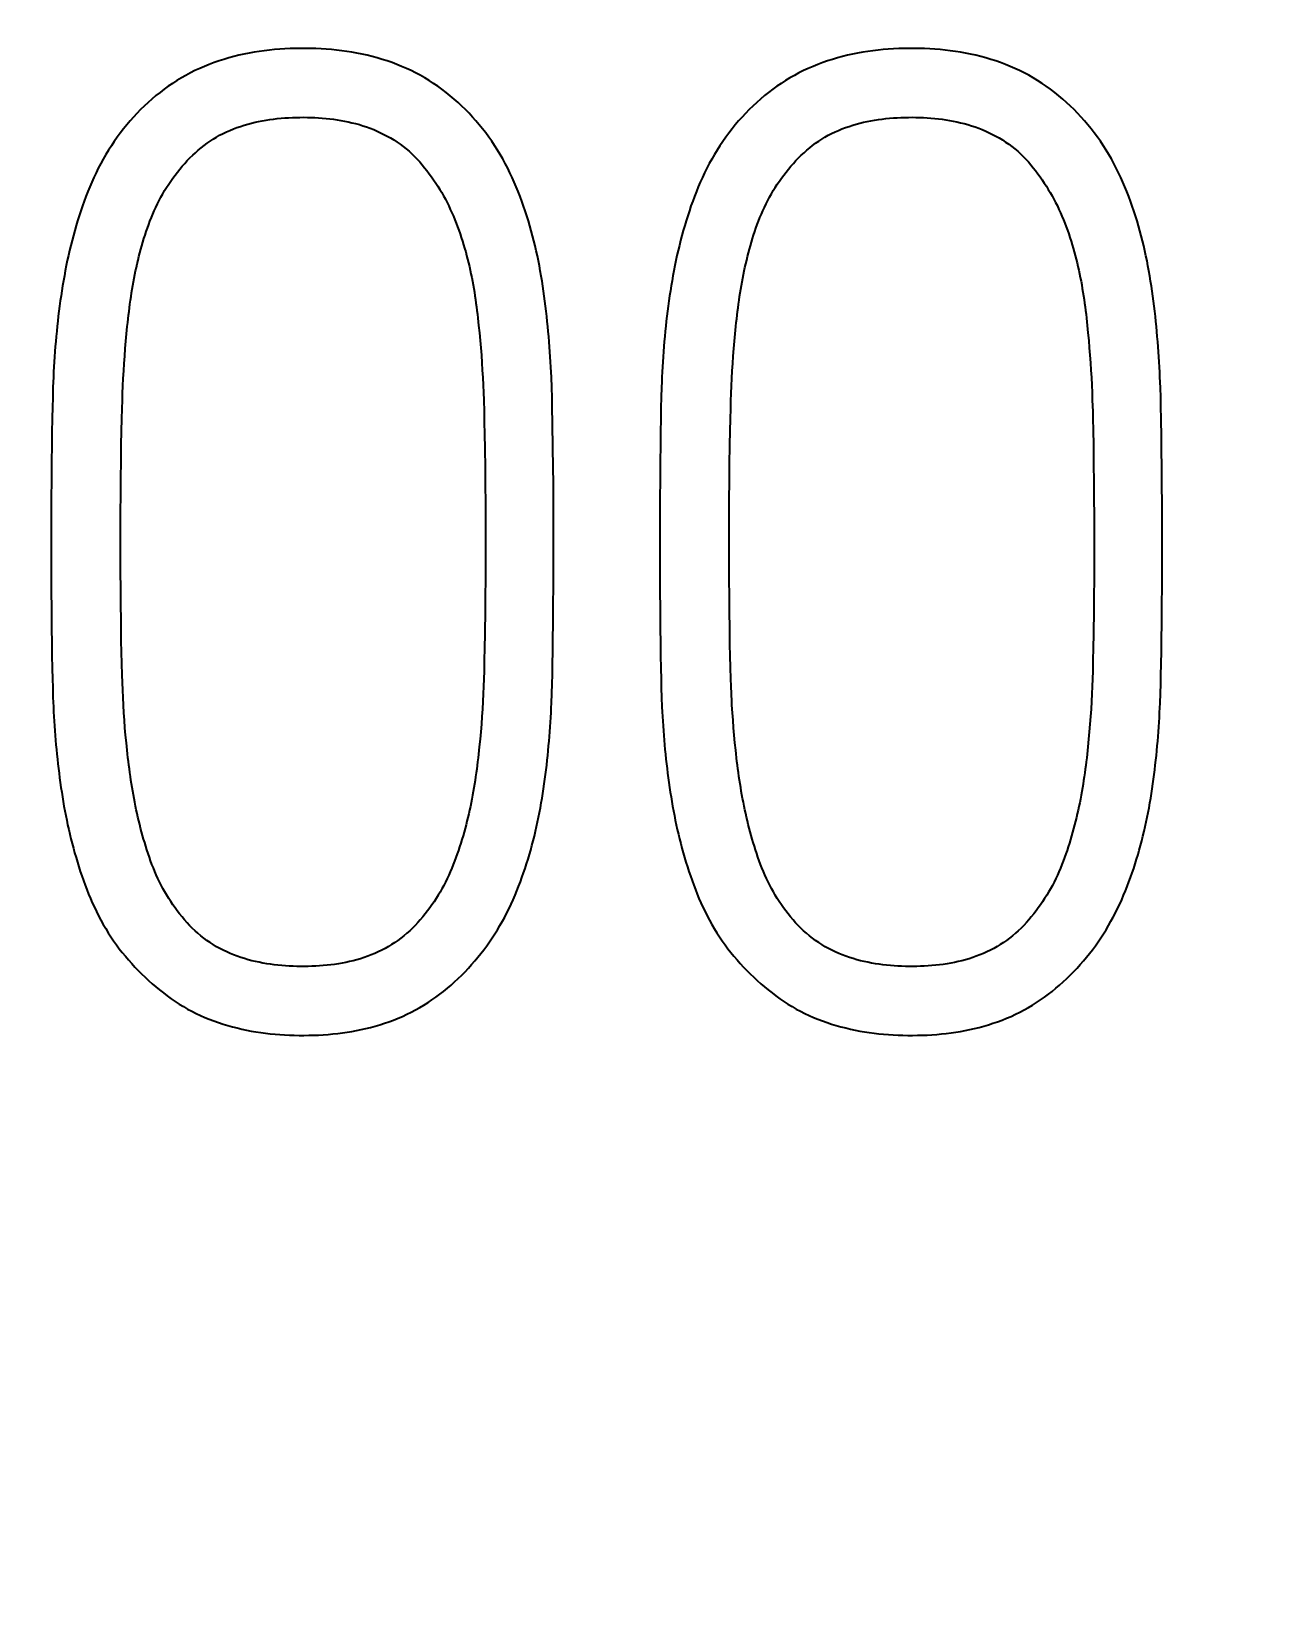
# Model space of a CAD drawing. Extents: x 0 to 420, y 0 to 297.
# Drawn here: x 136.42 to 138.435, y 167.212 to 169.779 of the extents above; entities that cross this region are included whole.
import ezdxf
from ezdxf.enums import TextEntityAlignment as Align

# ---------------------------------------------------------------- set-up
doc = ezdxf.new("R2010")
doc.units = 0
doc.header["$LTSCALE"] = 23.1
doc.layers.add('10100_DIM_FRONT', color=7, linetype='CONTINUOUS')
doc.layers.add('10500_FRONT_LABELING', color=7, linetype='CONTINUOUS')
doc.dimstyles.get("Standard").update_dxf_attribs({"dimtxt": 2.5, "dimasz": 2.5, "dimexe": 1.25, "dimexo": 0.625, "dimtad": 1, "dimcen": 2.5, "dimazin": 3, "dimtfac": 1, "dimtmove": 0, "dimatfit": 3})

# ---------------------------------------------------------------- blocks, each defined once
blk = doc.blocks.new('*D1')
at = {"layer": '10100_DIM_FRONT', "linetype": 'CONTINUOUS'}
for p, q in [((109.715618, 185.641363), (109.715618, 128.698883)), ((145.215618, 185.641363), (145.215618, 128.698883)), ((109.715618, 130.698883), (127.465618, 130.698883)), ((145.215618, 130.698883), (127.465618, 130.698883))]:
    blk.add_line(p, q, dxfattribs=at)
for points in [[(113.215618, 131.198883), (109.715618, 130.698883), (113.215618, 130.198883)], [(141.715618, 130.198883), (145.215618, 130.698883), (141.715618, 131.198883)]]:
    blk.add_solid(points, dxfattribs=at)
blk.add_text('35,5', height=3.5, dxfattribs=at).set_placement((123.63496, 131.573883), (133.13496, 131.573883), align=Align.FIT)

msp = doc.modelspace()

# ---------------------------------------------------------------- linework, layer by layer
at = {"layer": '10500_FRONT_LABELING', "color": 7, "linetype": 'CONTINUOUS'}
for p, q in [((136.5756, 169.2706), (136.5767, 169.2828)), ((137.1546, 169.2964), (137.1558, 169.2842)), ((137.1558, 169.2842), (137.157, 169.272)), ((137.5745, 169.2706), (137.5756, 169.2828)), ((138.1535, 169.2964), (138.1547, 169.2842)), ((138.1547, 169.2842), (138.1559, 169.272)), ((136.5736, 169.2462), (136.5746, 169.2584)), ((136.5746, 169.2584), (136.5756, 169.2706)), ((137.157, 169.272), (137.158, 169.2598)), ((137.158, 169.2598), (137.159, 169.2476)), ((137.5725, 169.2462), (137.5735, 169.2584)), ((137.5735, 169.2584), (137.5745, 169.2706)), ((138.1559, 169.272), (138.1569, 169.2598)), ((138.1569, 169.2598), (138.1579, 169.2476)), ((136.572, 169.2217), (136.5728, 169.234)), ((136.5728, 169.234), (136.5736, 169.2462)), ((137.159, 169.2476), (137.1598, 169.2353)), ((137.1598, 169.2353), (137.1606, 169.2231)), ((137.5709, 169.2217), (137.5717, 169.234)), ((137.5717, 169.234), (137.5725, 169.2462)), ((138.1579, 169.2476), (138.1587, 169.2353)), ((138.1587, 169.2353), (138.1595, 169.2231)), ((136.5707, 169.1973), (136.5713, 169.2095)), ((136.5713, 169.2095), (136.572, 169.2217)), ((137.1606, 169.2231), (137.1613, 169.2108)), ((137.1613, 169.2108), (137.1619, 169.1985)), ((137.2746, 169.1948), (137.2739, 169.2115)), ((137.5696, 169.1973), (137.5702, 169.2095)), ((137.5702, 169.2095), (137.5709, 169.2217)), ((138.1595, 169.2231), (138.1602, 169.2108)), ((138.1602, 169.2108), (138.1608, 169.1985)), ((138.2735, 169.1948), (138.2728, 169.2115)), ((136.4554, 169.1783), (136.4549, 169.1616)), ((136.5698, 169.1728), (136.5702, 169.185)), ((136.5702, 169.185), (136.5707, 169.1973)), ((137.1619, 169.1985), (137.1624, 169.1862)), ((137.1624, 169.1862), (137.1629, 169.1739)), ((137.2751, 169.1781), (137.2746, 169.1948)), ((137.2755, 169.1614), (137.2751, 169.1781)), ((137.4543, 169.1783), (137.4538, 169.1616)), ((137.5687, 169.1728), (137.5691, 169.185)), ((137.5691, 169.185), (137.5696, 169.1973)), ((138.1608, 169.1985), (138.1613, 169.1862)), ((138.1613, 169.1862), (138.1618, 169.1739)), ((138.274, 169.1781), (138.2735, 169.1948)), ((138.2744, 169.1614), (138.274, 169.1781)), ((136.4549, 169.1616), (136.4546, 169.1449)), ((136.5689, 169.1422), (136.5694, 169.1606)), ((136.5694, 169.1606), (136.5698, 169.1728)), ((137.1629, 169.1739), (137.1635, 169.1555)), ((137.1635, 169.1555), (137.1639, 169.137)), ((137.276, 169.1364), (137.2755, 169.1614)), ((137.4538, 169.1616), (137.4535, 169.1449)), ((137.5678, 169.1422), (137.5683, 169.1606)), ((137.5683, 169.1606), (137.5687, 169.1728)), ((138.1618, 169.1739), (138.1624, 169.1555)), ((138.1624, 169.1555), (138.1627, 169.1432)), ((138.2748, 169.1447), (138.2744, 169.1614)), ((136.4546, 169.1449), (136.4542, 169.1198)), ((136.568, 169.0993), (136.5685, 169.1238)), ((136.5685, 169.1238), (136.5689, 169.1422)), ((137.1639, 169.137), (137.1643, 169.1186)), ((137.2766, 169.0946), (137.276, 169.1364)), ((137.4535, 169.1449), (137.4531, 169.1198)), ((137.5669, 169.0993), (137.5674, 169.1238)), ((137.5674, 169.1238), (137.5678, 169.1422)), ((138.1627, 169.1432), (138.1631, 169.1247)), ((138.1631, 169.1247), (138.1635, 169.1001)), ((138.2753, 169.1113), (138.2748, 169.1447)), ((136.4542, 169.1198), (136.4534, 169.0528)), ((136.5677, 169.0749), (136.568, 169.0993)), ((137.1643, 169.1186), (137.1647, 169.0939)), ((137.4531, 169.1198), (137.4523, 169.0528)), ((137.5665, 169.0687), (137.5669, 169.0993)), ((138.1635, 169.1001), (138.164, 169.0693)), ((138.276, 169.0444), (138.2753, 169.1113)), ((136.5673, 169.0442), (136.5677, 169.0749)), ((137.1647, 169.0939), (137.1651, 169.0632)), ((137.2772, 169.036), (137.2766, 169.0946)), ((136.4534, 169.0528), (136.4531, 169.0026)), ((137.1651, 169.0632), (137.1655, 169.0324)), ((137.4523, 169.0528), (137.4519, 169.0026)), ((137.5662, 169.0381), (137.5665, 169.0687)), ((138.164, 169.0693), (138.1643, 169.0385)), ((136.5671, 169.0197), (136.5673, 169.0442)), ((137.1655, 169.0324), (137.1656, 169.0078)), ((137.2775, 168.9858), (137.2772, 169.036)), ((137.566, 169.0136), (137.5662, 169.0381)), ((138.1643, 169.0385), (138.1645, 169.0139)), ((138.2763, 168.9942), (138.276, 169.0444)), ((136.4531, 169.0026), (136.4529, 168.9279)), ((136.567, 168.9891), (136.5671, 169.0197)), ((137.1656, 169.0078), (137.1658, 168.977)), ((137.4519, 169.0026), (137.4518, 168.9279)), ((137.5658, 168.983), (137.566, 169.0136)), ((138.1645, 169.0139), (138.1646, 168.9831)), ((136.5669, 168.9585), (136.567, 168.9891)), ((137.1658, 168.977), (137.1658, 168.9279)), ((137.2775, 168.9523), (137.2775, 168.9858)), ((137.5658, 168.9523), (137.5658, 168.983)), ((138.1646, 168.9831), (138.1647, 168.9523)), ((138.2764, 168.9523), (138.2763, 168.9942)), ((136.5669, 168.9155), (136.5669, 168.9585)), ((137.2774, 168.8808), (137.2775, 168.9523)), ((137.5658, 168.9031), (137.5658, 168.9523)), ((138.1647, 168.9523), (138.1647, 168.9031)), ((138.2763, 168.8808), (138.2764, 168.9523)), ((136.4529, 168.9279), (136.4531, 168.8732)), ((137.1658, 168.9279), (137.1658, 168.9031)), ((137.4518, 168.9279), (137.452, 168.8732)), ((136.567, 168.8907), (136.5669, 168.9155)), ((137.1658, 168.9031), (137.1657, 168.8782)), ((137.5659, 168.8782), (137.5658, 168.9031)), ((138.1647, 168.9031), (138.1646, 168.8782)), ((136.4531, 168.8732), (136.4535, 168.8186)), ((136.5671, 168.8658), (136.567, 168.8907)), ((137.1657, 168.8782), (137.1655, 168.8533)), ((137.2771, 168.8258), (137.2774, 168.8808)), ((137.452, 168.8732), (137.4524, 168.8186)), ((137.5661, 168.8534), (137.5659, 168.8782)), ((138.1646, 168.8782), (138.1644, 168.8533)), ((138.276, 168.8258), (138.2763, 168.8808)), ((136.5673, 168.841), (136.5671, 168.8658)), ((137.1655, 168.8533), (137.1652, 168.8285)), ((137.5664, 168.8285), (137.5661, 168.8534)), ((138.1644, 168.8533), (138.1641, 168.8285)), ((136.4535, 168.8186), (136.4542, 168.7561)), ((136.5677, 168.8099), (136.5673, 168.841)), ((137.1652, 168.8285), (137.1647, 168.7911)), ((137.2763, 168.763), (137.2771, 168.8258)), ((137.4524, 168.8186), (137.4531, 168.7561)), ((137.5668, 168.7975), (137.5664, 168.8285)), ((138.1641, 168.8285), (138.1636, 168.7911)), ((138.2752, 168.763), (138.276, 168.8258)), ((136.5681, 168.7788), (136.5677, 168.8099)), ((137.1647, 168.7911), (137.1643, 168.7663)), ((137.5671, 168.7726), (137.5668, 168.7975)), ((138.1636, 168.7911), (138.1632, 168.7663)), ((136.5685, 168.7602), (136.5681, 168.7788)), ((137.1643, 168.7663), (137.1639, 168.7476)), ((137.5675, 168.754), (137.5671, 168.7726)), ((138.1632, 168.7663), (138.1628, 168.7476)), ((136.4542, 168.7561), (136.4546, 168.7327)), ((136.5689, 168.7416), (136.5685, 168.7602)), ((136.5694, 168.7229), (136.5689, 168.7416)), ((137.1639, 168.7476), (137.1635, 168.729)), ((137.2756, 168.7238), (137.276, 168.7395)), ((137.276, 168.7395), (137.2763, 168.763)), ((137.4531, 168.7561), (137.4535, 168.7327)), ((137.568, 168.7353), (137.5675, 168.754)), ((138.1628, 168.7476), (138.1624, 168.729)), ((138.2745, 168.7238), (138.2749, 168.7395)), ((138.2749, 168.7395), (138.2752, 168.763)), ((136.4546, 168.7327), (136.455, 168.7171)), ((136.455, 168.7171), (136.4554, 168.7015)), ((136.5698, 168.7105), (136.5694, 168.7229)), ((137.1631, 168.7166), (137.1626, 168.7041)), ((137.1635, 168.729), (137.1631, 168.7166)), ((137.2752, 168.7081), (137.2756, 168.7238)), ((137.4535, 168.7327), (137.4539, 168.7171)), ((137.4539, 168.7171), (137.4543, 168.7015)), ((137.5685, 168.7167), (137.568, 168.7353)), ((137.569, 168.7043), (137.5685, 168.7167)), ((138.162, 168.7166), (138.1615, 168.7041)), ((138.1624, 168.729), (138.162, 168.7166)), ((138.2741, 168.7081), (138.2745, 168.7238)), ((136.4554, 168.7015), (136.4559, 168.6859)), ((136.5703, 168.6981), (136.5698, 168.7105)), ((136.5709, 168.6857), (136.5703, 168.6981)), ((137.1621, 168.6917), (137.1615, 168.6793)), ((137.1626, 168.7041), (137.1621, 168.6917)), ((137.2748, 168.6924), (137.2752, 168.7081)), ((137.4543, 168.7015), (137.4548, 168.6859)), ((137.5695, 168.6919), (137.569, 168.7043)), ((137.5701, 168.6795), (137.5695, 168.6919)), ((138.161, 168.6917), (138.1604, 168.6793)), ((138.1615, 168.7041), (138.161, 168.6917)), ((138.2737, 168.6924), (138.2741, 168.7081)), ((136.4559, 168.6859), (136.4566, 168.6703)), ((136.5715, 168.6733), (136.5709, 168.6857)), ((136.5723, 168.6609), (136.5715, 168.6733)), ((137.1608, 168.6669), (137.16, 168.6545)), ((137.1615, 168.6793), (137.1608, 168.6669)), ((137.4548, 168.6859), (137.4555, 168.6703)), ((138.1597, 168.6669), (138.1589, 168.6545)), ((138.1604, 168.6793), (138.1597, 168.6669)), ((136.5732, 168.6486), (136.5723, 168.6609)), ((136.5741, 168.6362), (136.5732, 168.6486)), ((136.5752, 168.6239), (136.5741, 168.6362)), ((137.159, 168.6421), (137.158, 168.6297)), ((137.16, 168.6545), (137.159, 168.6421)), ((137.5721, 168.6486), (137.5712, 168.6609)), ((137.573, 168.6362), (137.5721, 168.6486)), ((137.5741, 168.6239), (137.573, 168.6362)), ((138.1579, 168.6421), (138.1569, 168.6297)), ((138.1589, 168.6545), (138.1579, 168.6421)), ((136.5764, 168.6116), (136.5752, 168.6239)), ((136.5776, 168.5993), (136.5764, 168.6116)), ((137.158, 168.6297), (137.1569, 168.6174)), ((137.5753, 168.6116), (137.5741, 168.6239)), ((137.5765, 168.5993), (137.5753, 168.6116)), ((138.1569, 168.6297), (138.1558, 168.6174))]:
    msp.add_line(p, q, dxfattribs=at)
for points in [[(137.2739, 169.2115), (137.2735, 169.2199), (137.2731, 169.2282), (137.2726, 169.2365), (137.2721, 169.2449), (137.2716, 169.2532), (137.271, 169.2615), (137.2703, 169.2698), (137.2696, 169.2781), (137.2689, 169.2865), (137.2681, 169.2948), (137.2673, 169.3031), (137.2664, 169.3114), (137.2654, 169.3197), (137.2645, 169.328), (137.2634, 169.3363), (137.2623, 169.3445), (137.2612, 169.3528), (137.2599, 169.3611), (137.2586, 169.3694), (137.2573, 169.3776), (137.2558, 169.3859), (137.2543, 169.3941), (137.2527, 169.4024), (137.251, 169.4106), (137.2492, 169.4188), (137.2473, 169.4271), (137.2453, 169.4353), (137.2432, 169.4435), (137.241, 169.4517), (137.2387, 169.4599), (137.2363, 169.468), (137.2338, 169.4762), (137.2312, 169.4843), (137.2284, 169.4923), (137.2256, 169.5003), (137.2227, 169.5083), (137.2196, 169.5162), (137.2164, 169.524), (137.2131, 169.5318), (137.2097, 169.5395), (137.206, 169.5472), (137.2023, 169.5548), (137.1983, 169.5623), (137.1942, 169.5698), (137.1899, 169.5771), (137.1855, 169.5844), (137.1808, 169.5916), (137.1761, 169.5987), (137.1712, 169.6056), (137.1661, 169.6124), (137.1609, 169.6191), (137.1556, 169.6257), (137.1502, 169.6321), (137.1446, 169.6385), (137.1388, 169.6446), (137.133, 169.6507), (137.1269, 169.6566), (137.1207, 169.6624), (137.1144, 169.668), (137.1079, 169.6735), (137.1012, 169.6788), (137.0944, 169.684), (137.0874, 169.689), (137.0804, 169.6938), (137.0732, 169.6984), (137.066, 169.7028), (137.0586, 169.707), (137.0512, 169.7109), (137.0436, 169.7147), (137.036, 169.7183), (137.0282, 169.7216), (137.0204, 169.7248), (137.0124, 169.7278), (137.0044, 169.7305), (136.9963, 169.7331), (136.9881, 169.7356), (136.9798, 169.7378), (136.9715, 169.7398), (136.9632, 169.7417), (136.9549, 169.7434), (136.9465, 169.7449), (136.9382, 169.7462), (136.9298, 169.7473), (136.9214, 169.7483), (136.913, 169.7492), (136.9045, 169.7499), (136.8961, 169.7504), (136.8876, 169.7508), (136.8792, 169.7511), (136.8707, 169.7512), (136.8622, 169.7512), (136.8537, 169.7511), (136.8452, 169.7508), (136.8366, 169.7504), (136.8281, 169.7499), (136.8196, 169.7492), (136.8112, 169.7483), (136.8027, 169.7473), (136.7944, 169.7462), (136.786, 169.7448), (136.7777, 169.7433), (136.7694, 169.7417), (136.7611, 169.7398), (136.7529, 169.7378), (136.7448, 169.7356), (136.7366, 169.7332), (136.7285, 169.7306), (136.7205, 169.7278), (136.7125, 169.7248), (136.7045, 169.7216), (136.6967, 169.7182), (136.689, 169.7147), (136.6814, 169.7109), (136.6739, 169.7069), (136.6666, 169.7027), (136.6593, 169.6983), (136.6522, 169.6938), (136.6452, 169.689), (136.6383, 169.6841), (136.6316, 169.6789), (136.6249, 169.6736), (136.6184, 169.6681), (136.612, 169.6624), (136.6058, 169.6566), (136.5997, 169.6506), (136.5938, 169.6445), (136.588, 169.6383), (136.5824, 169.632), (136.5769, 169.6255), (136.5716, 169.6189), (136.5664, 169.6122), (136.5614, 169.6054), (136.5564, 169.5984), (136.5517, 169.5914), (136.5471, 169.5842), (136.5426, 169.5769), (136.5383, 169.5695), (136.5342, 169.5621), (136.5303, 169.5546), (136.5266, 169.547), (136.523, 169.5394), (136.5195, 169.5317), (136.5162, 169.5239), (136.5131, 169.5161), (136.51, 169.5083), (136.5071, 169.5004), (136.5042, 169.4925), (136.5015, 169.4845), (136.4989, 169.4765), (136.4964, 169.4684), (136.494, 169.4603), (136.4916, 169.4522), (136.4894, 169.444), (136.4872, 169.4358), (136.4851, 169.4276), (136.4831, 169.4194), (136.4812, 169.4111), (136.4794, 169.4028), (136.4777, 169.3946), (136.4761, 169.3863), (136.4746, 169.3781), (136.4731, 169.3698), (136.4717, 169.3615), (136.4704, 169.3532), (136.4691, 169.3449), (136.4679, 169.3366), (136.4668, 169.3283), (136.4657, 169.32)], [(138.2728, 169.2115), (138.2724, 169.2199), (138.272, 169.2282), (138.2715, 169.2365), (138.271, 169.2449), (138.2705, 169.2532), (138.2699, 169.2615), (138.2692, 169.2698), (138.2685, 169.2781), (138.2678, 169.2865), (138.267, 169.2948), (138.2662, 169.3031), (138.2653, 169.3114), (138.2643, 169.3197), (138.2633, 169.328), (138.2623, 169.3363), (138.2612, 169.3445), (138.2601, 169.3528), (138.2588, 169.3611), (138.2575, 169.3694), (138.2562, 169.3776), (138.2547, 169.3859), (138.2532, 169.3941), (138.2516, 169.4024), (138.2499, 169.4106), (138.2481, 169.4188), (138.2462, 169.4271), (138.2442, 169.4353), (138.2421, 169.4435), (138.2399, 169.4517), (138.2376, 169.4599), (138.2352, 169.468), (138.2327, 169.4762), (138.2301, 169.4843), (138.2273, 169.4923), (138.2245, 169.5003), (138.2216, 169.5083), (138.2185, 169.5162), (138.2153, 169.524), (138.212, 169.5318), (138.2085, 169.5395), (138.2049, 169.5472), (138.2012, 169.5548), (138.1972, 169.5623), (138.1931, 169.5698), (138.1888, 169.5771), (138.1844, 169.5844), (138.1797, 169.5916), (138.175, 169.5987), (138.1701, 169.6056), (138.165, 169.6124), (138.1598, 169.6191), (138.1545, 169.6257), (138.1491, 169.6321), (138.1435, 169.6385), (138.1377, 169.6446), (138.1319, 169.6507), (138.1258, 169.6566), (138.1196, 169.6624), (138.1133, 169.668), (138.1068, 169.6735), (138.1001, 169.6788), (138.0933, 169.684), (138.0863, 169.689), (138.0793, 169.6938), (138.0721, 169.6984), (138.0649, 169.7028), (138.0575, 169.707), (138.0501, 169.7109), (138.0425, 169.7147), (138.0349, 169.7183), (138.0271, 169.7216), (138.0193, 169.7248), (138.0113, 169.7278), (138.0033, 169.7305), (137.9952, 169.7331), (137.987, 169.7356), (137.9787, 169.7378), (137.9704, 169.7398), (137.9621, 169.7417), (137.9538, 169.7434), (137.9454, 169.7449), (137.9371, 169.7462), (137.9287, 169.7473), (137.9203, 169.7483), (137.9119, 169.7492), (137.9034, 169.7499), (137.895, 169.7504), (137.8865, 169.7508), (137.8781, 169.7511), (137.8696, 169.7512), (137.8611, 169.7512), (137.8526, 169.7511), (137.8441, 169.7508), (137.8355, 169.7504), (137.827, 169.7499), (137.8185, 169.7492), (137.8101, 169.7483), (137.8016, 169.7473), (137.7933, 169.7462), (137.7849, 169.7448), (137.7766, 169.7433), (137.7683, 169.7417), (137.76, 169.7398), (137.7518, 169.7378), (137.7437, 169.7356), (137.7355, 169.7332), (137.7274, 169.7306), (137.7194, 169.7278), (137.7114, 169.7248), (137.7034, 169.7216), (137.6956, 169.7182), (137.6879, 169.7147), (137.6803, 169.7109), (137.6728, 169.7069), (137.6655, 169.7027), (137.6582, 169.6983), (137.6511, 169.6938), (137.6441, 169.689), (137.6372, 169.6841), (137.6305, 169.6789), (137.6238, 169.6736), (137.6173, 169.6681), (137.6109, 169.6624), (137.6047, 169.6566), (137.5986, 169.6506), (137.5927, 169.6445), (137.5869, 169.6383), (137.5813, 169.632), (137.5758, 169.6255), (137.5705, 169.6189), (137.5653, 169.6122), (137.5603, 169.6054), (137.5553, 169.5984), (137.5506, 169.5914), (137.546, 169.5842), (137.5415, 169.5769), (137.5372, 169.5695), (137.5331, 169.5621), (137.5292, 169.5546), (137.5255, 169.547), (137.5219, 169.5394), (137.5184, 169.5317), (137.5151, 169.5239), (137.512, 169.5161), (137.5089, 169.5083), (137.506, 169.5004), (137.5031, 169.4925), (137.5004, 169.4845), (137.4978, 169.4765), (137.4953, 169.4684), (137.4929, 169.4603), (137.4905, 169.4522), (137.4882, 169.444), (137.4861, 169.4358), (137.484, 169.4276), (137.482, 169.4194), (137.4801, 169.4111), (137.4783, 169.4028), (137.4766, 169.3946), (137.475, 169.3863), (137.4735, 169.3781), (137.472, 169.3698), (137.4706, 169.3615), (137.4693, 169.3532), (137.468, 169.3449), (137.4668, 169.3366), (137.4657, 169.3283), (137.4646, 169.32)], [(136.5767, 169.2828), (136.5779, 169.295), (136.5786, 169.3011), (136.5793, 169.3072), (136.58, 169.3133), (136.5807, 169.3194), (136.5815, 169.3255), (136.5823, 169.3316), (136.5831, 169.3377), (136.584, 169.3438), (136.5849, 169.3498), (136.5859, 169.3559), (136.5869, 169.3619), (136.588, 169.3679), (136.5891, 169.3739), (136.5903, 169.3799), (136.5915, 169.3859), (136.5928, 169.3918), (136.5942, 169.3978), (136.5956, 169.4037), (136.597, 169.4096), (136.5985, 169.4155), (136.6001, 169.4214), (136.6018, 169.4272), (136.6034, 169.4331), (136.6052, 169.4389), (136.607, 169.4447), (136.6089, 169.4505), (136.6109, 169.4562), (136.613, 169.462), (136.6151, 169.4677), (136.6174, 169.4734), (136.6197, 169.479), (136.6222, 169.4847), (136.6247, 169.4903), (136.6274, 169.4959), (136.6302, 169.5014), (136.6331, 169.5069), (136.6361, 169.5123), (136.6392, 169.5177), (136.6425, 169.5229), (136.6458, 169.5281), (136.6493, 169.5332), (136.6528, 169.5383), (136.6565, 169.5432), (136.6602, 169.5481), (136.6641, 169.5529), (136.6681, 169.5577), (136.6722, 169.5623), (136.6764, 169.5669), (136.6807, 169.5713), (136.6852, 169.5757), (136.6897, 169.5799), (136.6943, 169.584), (136.699, 169.5879), (136.7038, 169.5917), (136.7088, 169.5954), (136.7138, 169.5989), (136.7189, 169.6023), (136.7241, 169.6055), (136.7295, 169.6085), (136.735, 169.6114), (136.7406, 169.6141), (136.7462, 169.6166), (136.752, 169.619), (136.7578, 169.6212), (136.7637, 169.6232), (136.7696, 169.6251), (136.7755, 169.6268), (136.7815, 169.6284), (136.7875, 169.6299), (136.7935, 169.6312), (136.7995, 169.6323), (136.8056, 169.6334), (136.8117, 169.6343), (136.8179, 169.6352), (136.824, 169.6359), (136.8302, 169.6365), (136.8364, 169.637), (136.8426, 169.6374), (136.8488, 169.6377), (136.855, 169.6379), (136.8612, 169.638), (136.8673, 169.6381), (136.8735, 169.638), (136.8796, 169.6379), (136.8858, 169.6376), (136.8919, 169.6373), (136.898, 169.6368), (136.9042, 169.6363), (136.9103, 169.6357), (136.9164, 169.6349), (136.9224, 169.634), (136.9285, 169.633), (136.9346, 169.6319), (136.9406, 169.6306), (136.9467, 169.6292), (136.9527, 169.6277), (136.9588, 169.626), (136.9647, 169.6242), (136.9706, 169.6222), (136.9765, 169.6201), (136.9823, 169.6178), (136.988, 169.6154), (136.9936, 169.6128), (136.9992, 169.6101), (137.0046, 169.6072), (137.01, 169.6041), (137.0154, 169.6009), (137.0206, 169.5975), (137.0257, 169.5939), (137.0307, 169.5902), (137.0356, 169.5863), (137.0404, 169.5823), (137.045, 169.5782), (137.0494, 169.5739), (137.0537, 169.5695), (137.0579, 169.5649), (137.0619, 169.5602), (137.0659, 169.5554), (137.0697, 169.5505), (137.0735, 169.5455), (137.0771, 169.5405), (137.0807, 169.5353), (137.0841, 169.5302), (137.0875, 169.525), (137.0907, 169.5197), (137.0939, 169.5144), (137.0969, 169.509), (137.0999, 169.5036), (137.1027, 169.4981), (137.1055, 169.4926), (137.1081, 169.487), (137.1107, 169.4814), (137.1131, 169.4758), (137.1155, 169.47), (137.1178, 169.4643), (137.12, 169.4585), (137.1221, 169.4526), (137.1242, 169.4468), (137.1261, 169.4409), (137.128, 169.435), (137.1299, 169.429), (137.1316, 169.4231), (137.1333, 169.4171)], [(137.5756, 169.2828), (137.5768, 169.295), (137.5775, 169.3011), (137.5782, 169.3072), (137.5789, 169.3133), (137.5796, 169.3194), (137.5804, 169.3255), (137.5812, 169.3316), (137.582, 169.3377), (137.5829, 169.3438), (137.5838, 169.3498), (137.5848, 169.3559), (137.5858, 169.3619), (137.5869, 169.3679), (137.588, 169.3739), (137.5892, 169.3799), (137.5904, 169.3859), (137.5917, 169.3918), (137.5931, 169.3978), (137.5945, 169.4037), (137.5959, 169.4096), (137.5974, 169.4155), (137.599, 169.4214), (137.6007, 169.4272), (137.6023, 169.4331), (137.6041, 169.4389), (137.6059, 169.4447), (137.6078, 169.4505), (137.6098, 169.4562), (137.6119, 169.462), (137.614, 169.4677), (137.6163, 169.4734), (137.6186, 169.479), (137.6211, 169.4847), (137.6236, 169.4903), (137.6263, 169.4959), (137.6291, 169.5014), (137.632, 169.5069), (137.635, 169.5123), (137.6381, 169.5177), (137.6414, 169.5229), (137.6447, 169.5281), (137.6482, 169.5332), (137.6517, 169.5383), (137.6554, 169.5432), (137.6591, 169.5481), (137.663, 169.5529), (137.667, 169.5577), (137.6711, 169.5623), (137.6753, 169.5669), (137.6796, 169.5713), (137.6841, 169.5757), (137.6886, 169.5799), (137.6932, 169.584), (137.6979, 169.5879), (137.7027, 169.5917), (137.7077, 169.5954), (137.7127, 169.5989), (137.7178, 169.6023), (137.723, 169.6055), (137.7284, 169.6085), (137.7339, 169.6114), (137.7395, 169.6141), (137.7451, 169.6166), (137.7509, 169.619), (137.7567, 169.6212), (137.7626, 169.6232), (137.7685, 169.6251), (137.7744, 169.6268), (137.7804, 169.6284), (137.7864, 169.6299), (137.7924, 169.6312), (137.7984, 169.6323), (137.8045, 169.6334), (137.8106, 169.6343), (137.8168, 169.6352), (137.8229, 169.6359), (137.8291, 169.6365), (137.8353, 169.637), (137.8415, 169.6374), (137.8477, 169.6377), (137.8539, 169.6379), (137.8601, 169.638), (137.8662, 169.6381), (137.8724, 169.638), (137.8785, 169.6379), (137.8847, 169.6376), (137.8908, 169.6373), (137.8969, 169.6368), (137.9031, 169.6363), (137.9092, 169.6357), (137.9153, 169.6349), (137.9213, 169.634), (137.9274, 169.633), (137.9335, 169.6319), (137.9395, 169.6306), (137.9456, 169.6292), (137.9516, 169.6277), (137.9577, 169.626), (137.9636, 169.6242), (137.9695, 169.6222), (137.9754, 169.6201), (137.9812, 169.6178), (137.9869, 169.6154), (137.9925, 169.6128), (137.9981, 169.6101), (138.0035, 169.6072), (138.0089, 169.6041), (138.0143, 169.6009), (138.0195, 169.5975), (138.0246, 169.5939), (138.0296, 169.5902), (138.0345, 169.5863), (138.0393, 169.5823), (138.0439, 169.5782), (138.0483, 169.5739), (138.0526, 169.5695), (138.0568, 169.5649), (138.0608, 169.5602), (138.0648, 169.5554), (138.0686, 169.5505), (138.0724, 169.5455), (138.076, 169.5405), (138.0796, 169.5353), (138.083, 169.5302), (138.0864, 169.525), (138.0896, 169.5197), (138.0928, 169.5144), (138.0958, 169.509), (138.0988, 169.5036), (138.1016, 169.4981), (138.1044, 169.4926), (138.107, 169.487), (138.1096, 169.4814), (138.112, 169.4758), (138.1144, 169.47), (138.1167, 169.4643), (138.1189, 169.4585), (138.121, 169.4526), (138.1231, 169.4468), (138.125, 169.4409), (138.1269, 169.435), (138.1288, 169.429), (138.1305, 169.4231), (138.1322, 169.4171)], [(137.1333, 169.4171), (137.1349, 169.4112), (137.1364, 169.4052), (137.1379, 169.3992), (137.1393, 169.3932), (137.1407, 169.3872), (137.142, 169.3812), (137.1432, 169.3752), (137.1444, 169.3692), (137.1455, 169.3632), (137.1465, 169.3571), (137.1475, 169.3511), (137.1485, 169.345), (137.1494, 169.339), (137.1502, 169.3329), (137.1511, 169.3268), (137.1518, 169.3208), (137.1526, 169.3147), (137.1533, 169.3086), (137.154, 169.3025), (137.1546, 169.2964)], [(138.1322, 169.4171), (138.1338, 169.4112), (138.1353, 169.4052), (138.1368, 169.3992), (138.1382, 169.3932), (138.1396, 169.3872), (138.1409, 169.3812), (138.1421, 169.3752), (138.1433, 169.3692), (138.1444, 169.3632), (138.1454, 169.3571), (138.1464, 169.3511), (138.1474, 169.345), (138.1483, 169.339), (138.1491, 169.3329), (138.15, 169.3268), (138.1507, 169.3208), (138.1515, 169.3147), (138.1522, 169.3086), (138.1529, 169.3025), (138.1535, 169.2964)], [(136.4657, 169.32), (136.4647, 169.3117), (136.4637, 169.3034), (136.4628, 169.2951), (136.462, 169.2868), (136.4612, 169.2785), (136.4604, 169.2701), (136.4597, 169.2618), (136.4591, 169.2535), (136.4585, 169.2451), (136.458, 169.2368), (136.4575, 169.2285), (136.457, 169.2201), (136.4566, 169.2118), (136.4562, 169.2034), (136.4559, 169.1951), (136.4554, 169.1783)], [(137.4646, 169.32), (137.4636, 169.3117), (137.4626, 169.3034), (137.4617, 169.2951), (137.4609, 169.2868), (137.4601, 169.2785), (137.4593, 169.2701), (137.4586, 169.2618), (137.458, 169.2535), (137.4574, 169.2451), (137.4569, 169.2368), (137.4564, 169.2285), (137.4559, 169.2201), (137.4555, 169.2118), (137.4551, 169.2034), (137.4548, 169.1951), (137.4543, 169.1783)], [(137.2461, 168.4585), (137.2479, 168.4662), (137.2497, 168.4739), (137.2514, 168.4817), (137.253, 168.4894), (137.2545, 168.4972), (137.256, 168.505), (137.2574, 168.5127), (137.2587, 168.5205), (137.2599, 168.5283), (137.2611, 168.5361), (137.2623, 168.5439), (137.2633, 168.5517), (137.2644, 168.5595), (137.2653, 168.5672), (137.2663, 168.575), (137.2672, 168.5829), (137.268, 168.5907), (137.2688, 168.5985), (137.2695, 168.6063), (137.2702, 168.6141), (137.2708, 168.6219), (137.2714, 168.6297), (137.272, 168.6376), (137.2725, 168.6454), (137.273, 168.6532), (137.2734, 168.661), (137.2738, 168.6689), (137.2742, 168.6767), (137.2748, 168.6924)], [(138.245, 168.4585), (138.2468, 168.4662), (138.2486, 168.4739), (138.2503, 168.4817), (138.2519, 168.4894), (138.2534, 168.4972), (138.2549, 168.505), (138.2563, 168.5127), (138.2576, 168.5205), (138.2588, 168.5283), (138.26, 168.5361), (138.2612, 168.5439), (138.2622, 168.5517), (138.2633, 168.5595), (138.2642, 168.5672), (138.2652, 168.575), (138.2661, 168.5829), (138.2669, 168.5907), (138.2677, 168.5985), (138.2684, 168.6063), (138.2691, 168.6141), (138.2697, 168.6219), (138.2703, 168.6297), (138.2709, 168.6376), (138.2714, 168.6454), (138.2719, 168.6532), (138.2723, 168.661), (138.2727, 168.6689), (138.2731, 168.6767), (138.2737, 168.6924)], [(136.4566, 168.6703), (136.457, 168.6625), (136.4574, 168.6547), (136.4578, 168.6469), (136.4584, 168.6392), (136.4589, 168.6314), (136.4595, 168.6236), (136.4601, 168.6159), (136.4608, 168.6081), (136.4615, 168.6003), (136.4623, 168.5926), (136.4631, 168.5848), (136.464, 168.5771), (136.4649, 168.5694), (136.4658, 168.5616), (136.4668, 168.5539), (136.4679, 168.5462), (136.469, 168.5384), (136.4702, 168.5307), (136.4714, 168.523), (136.4727, 168.5153), (136.474, 168.5076), (136.4754, 168.4999), (136.4769, 168.4922), (136.4784, 168.4845), (136.48, 168.4768), (136.4817, 168.4691), (136.4835, 168.4614), (136.4854, 168.4538), (136.4873, 168.4461), (136.4894, 168.4385), (136.4915, 168.4308), (136.4937, 168.4232), (136.4959, 168.4156), (136.4983, 168.408), (136.5007, 168.4004), (136.5032, 168.3929), (136.5059, 168.3854), (136.5086, 168.378), (136.5114, 168.3706), (136.5143, 168.3632), (136.5173, 168.3559), (136.5205, 168.3487), (136.5238, 168.3415), (136.5272, 168.3344), (136.5308, 168.3273), (136.5345, 168.3203), (136.5383, 168.3134), (136.5424, 168.3065), (136.5466, 168.2997), (136.5509, 168.293), (136.5554, 168.2864), (136.5601, 168.2799), (136.5648, 168.2736), (136.5697, 168.2673), (136.5747, 168.2612), (136.5798, 168.2552), (136.5851, 168.2493), (136.5904, 168.2435), (136.5959, 168.2379), (136.6014, 168.2323), (136.6071, 168.2268), (136.6129, 168.2214), (136.6188, 168.2161), (136.6248, 168.2109), (136.6309, 168.2058), (136.6372, 168.2009), (136.6435, 168.1961), (136.65, 168.1914), (136.6566, 168.1869), (136.6632, 168.1826), (136.67, 168.1785), (136.6768, 168.1746), (136.6838, 168.1708), (136.6908, 168.1673), (136.698, 168.1639), (136.7052, 168.1608), (136.7125, 168.1578), (136.72, 168.155), (136.7275, 168.1523), (136.735, 168.1499), (136.7427, 168.1476), (136.7504, 168.1454), (136.7581, 168.1435), (136.7658, 168.1417), (136.7735, 168.14), (136.7813, 168.1385), (136.7891, 168.1372), (136.7969, 168.136), (136.8047, 168.135), (136.8125, 168.134), (136.8204, 168.1333), (136.8283, 168.1326), (136.8361, 168.1321), (136.844, 168.1317), (136.8519, 168.1314), (136.8599, 168.1313), (136.8678, 168.1313), (136.8758, 168.1314), (136.8837, 168.1316), (136.8917, 168.1319), (136.8996, 168.1323), (136.9075, 168.1329), (136.9154, 168.1336), (136.9232, 168.1345), (136.931, 168.1355), (136.9388, 168.1366), (136.9466, 168.1379), (136.9543, 168.1393), (136.962, 168.1408), (136.9696, 168.1426), (136.9773, 168.1445), (136.9849, 168.1465), (136.9924, 168.1487), (136.9999, 168.1511), (137.0074, 168.1537), (137.0149, 168.1565), (137.0223, 168.1594), (137.0296, 168.1625), (137.0369, 168.1659), (137.044, 168.1694), (137.0511, 168.173), (137.058, 168.1769), (137.0648, 168.1809), (137.0715, 168.1851), (137.078, 168.1895), (137.0845, 168.194), (137.0908, 168.1987), (137.0971, 168.2036), (137.1032, 168.2086), (137.1093, 168.2138), (137.1152, 168.2191), (137.121, 168.2245), (137.1268, 168.2301), (137.1323, 168.2358), (137.1378, 168.2415), (137.1431, 168.2474), (137.1483, 168.2534), (137.1534, 168.2595), (137.1584, 168.2657), (137.1632, 168.2719), (137.1679, 168.2783), (137.1725, 168.2848), (137.177, 168.2913), (137.1813, 168.298), (137.1855, 168.3047), (137.1896, 168.3116), (137.1936, 168.3185), (137.1973, 168.3255), (137.201, 168.3326), (137.2045, 168.3396), (137.2079, 168.3468), (137.2111, 168.354), (137.2143, 168.3612), (137.2173, 168.3685), (137.2202, 168.3758), (137.223, 168.3831), (137.2257, 168.3905), (137.2283, 168.3979), (137.2308, 168.4054), (137.2332, 168.4129), (137.2356, 168.4204), (137.2379, 168.428), (137.24, 168.4355), (137.2421, 168.4432), (137.2442, 168.4508), (137.2461, 168.4585)], [(137.4555, 168.6703), (137.4559, 168.6625), (137.4563, 168.6547), (137.4567, 168.6469), (137.4573, 168.6392), (137.4578, 168.6314), (137.4584, 168.6236), (137.459, 168.6159), (137.4597, 168.6081), (137.4604, 168.6003), (137.4612, 168.5926), (137.462, 168.5848), (137.4629, 168.5771), (137.4638, 168.5694), (137.4647, 168.5616), (137.4657, 168.5539), (137.4668, 168.5462), (137.4679, 168.5384), (137.4691, 168.5307), (137.4703, 168.523), (137.4716, 168.5153), (137.4729, 168.5076), (137.4743, 168.4999), (137.4758, 168.4922), (137.4773, 168.4845), (137.4789, 168.4768), (137.4806, 168.4691), (137.4824, 168.4614), (137.4843, 168.4538), (137.4862, 168.4461), (137.4883, 168.4385), (137.4904, 168.4308), (137.4926, 168.4232), (137.4948, 168.4156), (137.4972, 168.408), (137.4996, 168.4004), (137.5021, 168.3929), (137.5048, 168.3854), (137.5075, 168.378), (137.5103, 168.3706), (137.5132, 168.3632), (137.5162, 168.3559), (137.5194, 168.3487), (137.5227, 168.3415), (137.5261, 168.3344), (137.5297, 168.3273), (137.5334, 168.3203), (137.5372, 168.3134), (137.5413, 168.3065), (137.5455, 168.2997), (137.5498, 168.293), (137.5543, 168.2864), (137.559, 168.2799), (137.5637, 168.2736), (137.5686, 168.2673), (137.5736, 168.2612), (137.5787, 168.2552), (137.584, 168.2493), (137.5893, 168.2435), (137.5948, 168.2379), (137.6003, 168.2323), (137.606, 168.2268), (137.6118, 168.2214), (137.6177, 168.2161), (137.6237, 168.2109), (137.6298, 168.2058), (137.6361, 168.2009), (137.6424, 168.1961), (137.6489, 168.1914), (137.6555, 168.1869), (137.6621, 168.1826), (137.6689, 168.1785), (137.6757, 168.1746), (137.6827, 168.1708), (137.6897, 168.1673), (137.6969, 168.1639), (137.7041, 168.1608), (137.7114, 168.1578), (137.7189, 168.155), (137.7264, 168.1523), (137.7339, 168.1499), (137.7416, 168.1476), (137.7493, 168.1454), (137.757, 168.1435), (137.7647, 168.1417), (137.7724, 168.14), (137.7802, 168.1385), (137.788, 168.1372), (137.7958, 168.136), (137.8036, 168.135), (137.8114, 168.134), (137.8193, 168.1333), (137.8272, 168.1326), (137.835, 168.1321), (137.8429, 168.1317), (137.8508, 168.1314), (137.8588, 168.1313), (137.8667, 168.1313), (137.8747, 168.1314), (137.8826, 168.1316), (137.8906, 168.1319), (137.8985, 168.1323), (137.9064, 168.1329), (137.9143, 168.1336), (137.9221, 168.1345), (137.9299, 168.1355), (137.9377, 168.1366), (137.9455, 168.1379), (137.9532, 168.1393), (137.9609, 168.1408), (137.9685, 168.1426), (137.9762, 168.1445), (137.9838, 168.1465), (137.9913, 168.1487), (137.9988, 168.1511), (138.0063, 168.1537), (138.0138, 168.1565), (138.0212, 168.1594), (138.0285, 168.1625), (138.0358, 168.1659), (138.0429, 168.1694), (138.05, 168.173), (138.0569, 168.1769), (138.0637, 168.1809), (138.0704, 168.1851), (138.0769, 168.1895), (138.0834, 168.194), (138.0897, 168.1987), (138.096, 168.2036), (138.1021, 168.2086), (138.1082, 168.2138), (138.1141, 168.2191), (138.1199, 168.2245), (138.1257, 168.2301), (138.1312, 168.2358), (138.1367, 168.2415), (138.142, 168.2474), (138.1472, 168.2534), (138.1523, 168.2595), (138.1573, 168.2657), (138.1621, 168.2719), (138.1668, 168.2783), (138.1714, 168.2848), (138.1759, 168.2913), (138.1802, 168.298), (138.1844, 168.3047), (138.1885, 168.3116), (138.1924, 168.3185), (138.1962, 168.3255), (138.1999, 168.3326), (138.2034, 168.3396), (138.2068, 168.3468), (138.21, 168.354), (138.2132, 168.3612), (138.2162, 168.3685), (138.2191, 168.3758), (138.2219, 168.3831), (138.2246, 168.3905), (138.2272, 168.3979), (138.2297, 168.4054), (138.2321, 168.4129), (138.2345, 168.4204), (138.2368, 168.428), (138.2389, 168.4355), (138.241, 168.4432), (138.2431, 168.4508), (138.245, 168.4585)], [(137.5712, 168.6609), (137.5704, 168.6733), (137.5701, 168.6795)], [(137.1569, 168.6174), (137.1557, 168.6051), (137.155, 168.5989), (137.1544, 168.5927), (137.1537, 168.5866), (137.1529, 168.5804), (137.1522, 168.5743), (137.1514, 168.5681), (137.1505, 168.562), (137.1496, 168.5559), (137.1487, 168.5497), (137.1478, 168.5436), (137.1467, 168.5375), (137.1457, 168.5314), (137.1446, 168.5253), (137.1434, 168.5192), (137.1422, 168.5131), (137.141, 168.507), (137.1397, 168.5009), (137.1383, 168.4948), (137.1369, 168.4888), (137.1354, 168.4827), (137.1339, 168.4767), (137.1323, 168.4706), (137.1306, 168.4646), (137.1289, 168.4586), (137.1271, 168.4526), (137.1253, 168.4467), (137.1234, 168.4407), (137.1215, 168.4348), (137.1194, 168.429), (137.1173, 168.4231), (137.1152, 168.4173), (137.1129, 168.4115), (137.1105, 168.4057), (137.1081, 168.4), (137.1056, 168.3943), (137.1029, 168.3887), (137.1002, 168.383), (137.0973, 168.3775), (137.0943, 168.372), (137.0912, 168.3665), (137.088, 168.3612), (137.0847, 168.3559), (137.0813, 168.3507), (137.0778, 168.3456), (137.0742, 168.3405), (137.0705, 168.3355), (137.0667, 168.3306), (137.0628, 168.3258), (137.0588, 168.3211), (137.0547, 168.3164), (137.0504, 168.3118), (137.046, 168.3074), (137.0414, 168.3031), (137.0367, 168.2989), (137.032, 168.2949), (137.0271, 168.291), (137.0221, 168.2873), (137.017, 168.2837), (137.0118, 168.2803), (137.0065, 168.2771), (137.0011, 168.274), (136.9956, 168.2711), (136.9899, 168.2684), (136.9842, 168.2658), (136.9784, 168.2634), (136.9726, 168.2612), (136.9667, 168.2591), (136.9607, 168.2572), (136.9548, 168.2555), (136.9488, 168.2539), (136.9427, 168.2524), (136.9367, 168.2511), (136.9306, 168.2499), (136.9244, 168.2488), (136.9182, 168.2479), (136.912, 168.2471), (136.9058, 168.2464), (136.8996, 168.2458), (136.8933, 168.2453), (136.8871, 168.245), (136.8809, 168.2447), (136.8747, 168.2445), (136.8685, 168.2445), (136.8623, 168.2445), (136.8561, 168.2446), (136.8499, 168.2447), (136.8437, 168.245), (136.8375, 168.2454), (136.8314, 168.2459), (136.8252, 168.2465), (136.819, 168.2472), (136.8129, 168.248), (136.8068, 168.2489), (136.8006, 168.25), (136.7945, 168.2512), (136.7884, 168.2525), (136.7823, 168.2539), (136.7762, 168.2555), (136.7702, 168.2573), (136.7642, 168.2592), (136.7583, 168.2612), (136.7524, 168.2634), (136.7467, 168.2658), (136.741, 168.2683), (136.7354, 168.271), (136.7298, 168.2739), (136.7244, 168.2769), (136.719, 168.2802), (136.7138, 168.2836), (136.7086, 168.2872), (136.7035, 168.2909), (136.6986, 168.2948), (136.6938, 168.2988), (136.6891, 168.303), (136.6846, 168.3073), (136.6802, 168.3117), (136.6759, 168.3162), (136.6718, 168.3209), (136.6678, 168.3257), (136.6638, 168.3306), (136.66, 168.3356), (136.6563, 168.3406), (136.6527, 168.3458), (136.6492, 168.351), (136.6458, 168.3562), (136.6426, 168.3615), (136.6394, 168.3669), (136.6364, 168.3723), (136.6335, 168.3778), (136.6308, 168.3834), (136.6281, 168.389), (136.6255, 168.3947), (136.6231, 168.4004), (136.6207, 168.4062), (136.6184, 168.412), (136.6162, 168.4179), (136.6141, 168.4238), (136.6121, 168.4297), (136.6102, 168.4356), (136.6083, 168.4416), (136.6065, 168.4476), (136.6047, 168.4535), (136.603, 168.4595), (136.6014, 168.4655), (136.5998, 168.4715), (136.5983, 168.4776), (136.5968, 168.4836)], [(138.1558, 168.6174), (138.1546, 168.6051), (138.1539, 168.5989), (138.1533, 168.5927), (138.1526, 168.5866), (138.1518, 168.5804), (138.1511, 168.5743), (138.1503, 168.5681), (138.1494, 168.562), (138.1485, 168.5559), (138.1476, 168.5497), (138.1467, 168.5436), (138.1456, 168.5375), (138.1446, 168.5314), (138.1435, 168.5253), (138.1423, 168.5192), (138.1411, 168.5131), (138.1399, 168.507), (138.1386, 168.5009), (138.1372, 168.4948), (138.1358, 168.4888), (138.1343, 168.4827), (138.1328, 168.4767), (138.1312, 168.4706), (138.1295, 168.4646), (138.1278, 168.4586), (138.126, 168.4526), (138.1242, 168.4467), (138.1223, 168.4407), (138.1204, 168.4348), (138.1183, 168.429), (138.1162, 168.4231), (138.1141, 168.4173), (138.1118, 168.4115), (138.1094, 168.4057), (138.107, 168.4), (138.1045, 168.3943), (138.1018, 168.3887), (138.0991, 168.383), (138.0962, 168.3775), (138.0932, 168.372), (138.0901, 168.3665), (138.0869, 168.3612), (138.0836, 168.3559), (138.0802, 168.3507), (138.0767, 168.3456), (138.0731, 168.3405), (138.0694, 168.3355), (138.0656, 168.3306), (138.0617, 168.3258), (138.0577, 168.3211), (138.0536, 168.3164), (138.0493, 168.3118), (138.0449, 168.3074), (138.0403, 168.3031), (138.0356, 168.2989), (138.0309, 168.2949), (138.026, 168.291), (138.021, 168.2873), (138.0159, 168.2837), (138.0107, 168.2803), (138.0054, 168.2771), (138, 168.274), (137.9945, 168.2711), (137.9888, 168.2684), (137.9831, 168.2658), (137.9773, 168.2634), (137.9714, 168.2612), (137.9656, 168.2591), (137.9596, 168.2572), (137.9537, 168.2555), (137.9477, 168.2539), (137.9416, 168.2524), (137.9356, 168.2511), (137.9295, 168.2499), (137.9233, 168.2488), (137.9171, 168.2479), (137.9109, 168.2471), (137.9047, 168.2464), (137.8985, 168.2458), (137.8922, 168.2453), (137.886, 168.245), (137.8798, 168.2447), (137.8736, 168.2445), (137.8674, 168.2445), (137.8612, 168.2445), (137.855, 168.2446), (137.8488, 168.2447), (137.8426, 168.245), (137.8364, 168.2454), (137.8303, 168.2459), (137.8241, 168.2465), (137.8179, 168.2472), (137.8118, 168.248), (137.8057, 168.2489), (137.7995, 168.25), (137.7934, 168.2512), (137.7873, 168.2525), (137.7812, 168.2539), (137.7751, 168.2555), (137.7691, 168.2573), (137.7631, 168.2592), (137.7572, 168.2612), (137.7513, 168.2634), (137.7456, 168.2658), (137.7399, 168.2683), (137.7343, 168.271), (137.7287, 168.2739), (137.7233, 168.2769), (137.7179, 168.2802), (137.7127, 168.2836), (137.7075, 168.2872), (137.7024, 168.2909), (137.6975, 168.2948), (137.6927, 168.2988), (137.688, 168.303), (137.6835, 168.3073), (137.6791, 168.3117), (137.6748, 168.3162), (137.6707, 168.3209), (137.6667, 168.3257), (137.6627, 168.3306), (137.6589, 168.3356), (137.6552, 168.3406), (137.6516, 168.3458), (137.6481, 168.351), (137.6447, 168.3562), (137.6415, 168.3615), (137.6383, 168.3669), (137.6353, 168.3723), (137.6324, 168.3778), (137.6297, 168.3834), (137.627, 168.389), (137.6244, 168.3947), (137.622, 168.4004), (137.6196, 168.4062), (137.6173, 168.412), (137.6151, 168.4179), (137.613, 168.4238), (137.611, 168.4297), (137.609, 168.4356), (137.6072, 168.4416), (137.6054, 168.4476), (137.6036, 168.4535), (137.6019, 168.4595), (137.6003, 168.4655), (137.5987, 168.4715), (137.5972, 168.4776), (137.5957, 168.4836)], [(136.5968, 168.4836), (136.5954, 168.4896), (136.594, 168.4956), (136.5927, 168.5017), (136.5914, 168.5077), (136.5902, 168.5138), (136.589, 168.5199), (136.5879, 168.5259), (136.5868, 168.532), (136.5858, 168.5381), (136.5848, 168.5442), (136.5839, 168.5503), (136.583, 168.5564), (136.5821, 168.5625), (136.5813, 168.5686), (136.5805, 168.5748), (136.5797, 168.5809), (136.579, 168.587), (136.5783, 168.5932), (136.5776, 168.5993)], [(137.5957, 168.4836), (137.5943, 168.4896), (137.5929, 168.4956), (137.5916, 168.5017), (137.5903, 168.5077), (137.5891, 168.5138), (137.5879, 168.5199), (137.5868, 168.5259), (137.5857, 168.532), (137.5847, 168.5381), (137.5837, 168.5442), (137.5828, 168.5503), (137.5819, 168.5564), (137.581, 168.5625), (137.5802, 168.5686), (137.5794, 168.5748), (137.5786, 168.5809), (137.5779, 168.587), (137.5772, 168.5932), (137.5765, 168.5993)]]:
    msp.add_lwpolyline(points, dxfattribs=at)

# ---------------------------------------------------------------- dimensions: what is measured, and where the dimension line sits
at = {"layer": '10100_DIM_FRONT', "linetype": 'CONTINUOUS'}
dim = msp.add_linear_dim(base=(145.2156, 130.6989), p1=(109.7156, 185.6414), p2=(145.2156, 185.6414), dimstyle='Standard', dxfattribs=at)
dim.commit()
dim.dimension.update_dxf_attribs({"geometry": '*D1', "text_midpoint": (128.385, 133.3239), "dimtype": 128})

doc.saveas('drawing.dxf')
